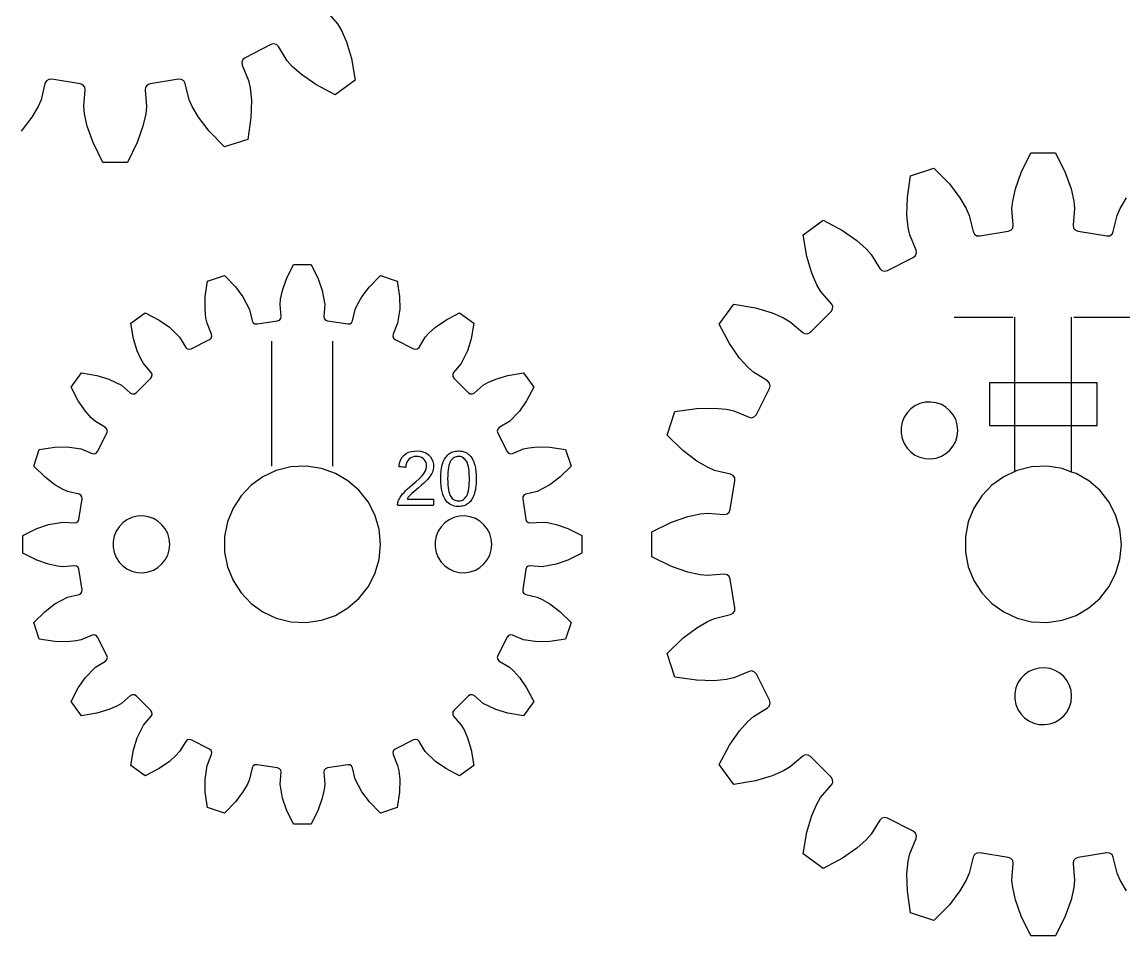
# Model space of a CAD drawing. Header units: metres. Extents: x -88 to 795, y -1311 to -705.
# Drawn here: x 282.7 to 337, y -1003.3 to -958.4 of the extents above; entities that cross this region are included whole.
import ezdxf

# ---------------------------------------------------------------- set-up
doc = ezdxf.new("R2010")
doc.units = ezdxf.units.M

msp = doc.modelspace()

# ---------------------------------------------------------------- linework, layer by layer
at = {"layer": 'COMPONENT19'}
for p, q in [((301.317, -980.006), (301.369, -979.874)), ((301.369, -979.874), (301.439, -979.759)), ((301.439, -979.759), (301.528, -979.662)), ((301.528, -979.662), (301.633, -979.583)), ((301.633, -979.583), (301.754, -979.522)), ((301.726, -979.906), (301.677, -979.98)), ((301.787, -979.843), (301.726, -979.906)), ((301.754, -979.522), (301.89, -979.481)), ((301.859, -979.794), (301.787, -979.843)), ((301.939, -979.758), (301.859, -979.794)), ((301.89, -979.481), (302.041, -979.46)), ((302.029, -979.736), (301.939, -979.758)), ((302.128, -979.728), (302.029, -979.736)), ((302.041, -979.46), (302.205, -979.457)), ((302.224, -979.733), (302.128, -979.728)), ((302.205, -979.457), (302.361, -979.475)), ((302.311, -979.751), (302.224, -979.733)), ((302.39, -979.783), (302.311, -979.751)), ((302.361, -979.475), (302.502, -979.513)), ((302.461, -979.827), (302.39, -979.783)), ((302.523, -979.884), (302.461, -979.827)), ((302.502, -979.513), (302.627, -979.573)), ((302.573, -979.948), (302.523, -979.884)), ((302.609, -980.018), (302.573, -979.948)), ((302.627, -979.573), (302.736, -979.653)), ((302.736, -979.653), (302.828, -979.75)), ((302.828, -979.75), (302.898, -979.857)), ((302.898, -979.857), (302.947, -979.974)), ((303.456, -979.995), (303.485, -979.929)), ((303.485, -979.929), (303.516, -979.868)), ((303.516, -979.868), (303.55, -979.81)), ((303.55, -979.81), (303.587, -979.756)), ((303.587, -979.756), (303.627, -979.706)), ((303.627, -979.706), (303.67, -979.661)), ((303.67, -979.661), (303.715, -979.619)), ((303.715, -979.619), (303.764, -979.582)), ((303.764, -979.582), (303.816, -979.55)), ((303.838, -979.927), (303.799, -979.995)), ((303.816, -979.55), (303.87, -979.522)), ((303.873, -979.88), (303.838, -979.927)), ((303.87, -979.522), (303.928, -979.499)), ((303.91, -979.841), (303.873, -979.88)), ((303.95, -979.808), (303.91, -979.841)), ((303.928, -979.499), (303.989, -979.481)), ((303.992, -979.78), (303.95, -979.808)), ((303.989, -979.481), (304.053, -979.468)), ((304.038, -979.758), (303.992, -979.78)), ((304.086, -979.742), (304.038, -979.758)), ((304.053, -979.468), (304.12, -979.46)), ((304.137, -979.732), (304.086, -979.742)), ((304.12, -979.46), (304.19, -979.456)), ((304.191, -979.728), (304.137, -979.732)), ((304.19, -979.456), (304.248, -979.457)), ((304.246, -979.73), (304.191, -979.728)), ((304.3, -979.738), (304.246, -979.73)), ((304.248, -979.457), (304.299, -979.46)), ((304.299, -979.46), (304.348, -979.466)), ((304.351, -979.753), (304.3, -979.738)), ((304.348, -979.466), (304.396, -979.474)), ((304.401, -979.774), (304.351, -979.753)), ((304.396, -979.474), (304.443, -979.486)), ((304.447, -979.802), (304.401, -979.774)), ((304.443, -979.486), (304.488, -979.5)), ((304.492, -979.837), (304.447, -979.802)), ((304.488, -979.5), (304.531, -979.516)), ((304.534, -979.878), (304.492, -979.837)), ((304.531, -979.516), (304.572, -979.535)), ((304.574, -979.926), (304.534, -979.878)), ((304.572, -979.535), (304.612, -979.557)), ((304.611, -979.981), (304.574, -979.926)), ((304.612, -979.557), (304.651, -979.581)), ((304.651, -979.581), (304.687, -979.608)), ((304.687, -979.608), (304.722, -979.637)), ((304.722, -979.637), (304.755, -979.668)), ((304.755, -979.668), (304.786, -979.702)), ((304.786, -979.702), (304.816, -979.738)), ((304.816, -979.738), (304.843, -979.776)), ((304.843, -979.776), (304.869, -979.816)), ((304.869, -979.816), (304.894, -979.859)), ((304.894, -979.859), (304.917, -979.904)), ((304.917, -979.904), (304.939, -979.951)), ((304.939, -979.951), (304.96, -980.001)), ((301.285, -980.156), (301.317, -980.006)), ((301.289, -980.231), (301.285, -980.156)), ((301.366, -980.239), (301.289, -980.231)), ((301.475, -980.25), (301.366, -980.239)), ((301.572, -980.26), (301.475, -980.25)), ((301.613, -980.265), (301.572, -980.26)), ((301.621, -980.159), (301.613, -980.265)), ((301.642, -980.064), (301.621, -980.159)), ((301.677, -979.98), (301.642, -980.064)), ((302.533, -980.52), (302.582, -980.431)), ((302.582, -980.431), (302.617, -980.344)), ((302.632, -980.094), (302.609, -980.018)), ((302.617, -980.344), (302.636, -980.259)), ((302.641, -980.176), (302.632, -980.094)), ((302.636, -980.259), (302.641, -980.176)), ((302.921, -980.496), (302.89, -980.565)), ((302.945, -980.427), (302.921, -980.496)), ((302.963, -980.358), (302.945, -980.427)), ((302.947, -979.974), (302.973, -980.1)), ((302.974, -980.288), (302.963, -980.358)), ((302.973, -980.1), (302.979, -980.218)), ((302.979, -980.218), (302.974, -980.288)), ((303.341, -980.6), (303.349, -980.496)), ((303.349, -980.496), (303.359, -980.399)), ((303.359, -980.399), (303.373, -980.307)), ((303.373, -980.307), (303.389, -980.221)), ((303.389, -980.221), (303.409, -980.14)), ((303.409, -980.14), (303.431, -980.065)), ((303.431, -980.065), (303.456, -979.995)), ((303.696, -980.393), (303.683, -980.524)), ((303.714, -980.275), (303.696, -980.393)), ((303.737, -980.169), (303.714, -980.275)), ((303.766, -980.076), (303.737, -980.169)), ((303.799, -979.995), (303.766, -980.076)), ((304.644, -980.05), (304.611, -979.981)), ((304.672, -980.132), (304.644, -980.05)), ((304.696, -980.227), (304.672, -980.132)), ((304.714, -980.336), (304.696, -980.227)), ((304.728, -980.459), (304.714, -980.336)), ((304.738, -980.594), (304.728, -980.459)), ((304.96, -980.001), (304.979, -980.052)), ((304.979, -980.052), (304.997, -980.106)), ((304.997, -980.106), (305.013, -980.162)), ((305.013, -980.162), (305.028, -980.22)), ((305.028, -980.22), (305.041, -980.283)), ((305.041, -980.283), (305.052, -980.351)), ((305.052, -980.351), (305.061, -980.424)), ((305.061, -980.424), (305.069, -980.503)), ((305.069, -980.503), (305.075, -980.586)), ((301.95, -981.111), (302.12, -980.965)), ((302.12, -980.965), (302.264, -980.833)), ((302.264, -980.833), (302.38, -980.716)), ((302.38, -980.716), (302.469, -980.612)), ((302.502, -981.036), (302.383, -981.145)), ((302.469, -980.612), (302.533, -980.52)), ((302.602, -980.939), (302.502, -981.036)), ((302.683, -980.855), (302.602, -980.939)), ((302.747, -980.78), (302.683, -980.855)), ((302.803, -980.707), (302.747, -980.78)), ((302.851, -980.635), (302.803, -980.707)), ((302.89, -980.565), (302.851, -980.635)), ((303.335, -980.823), (303.337, -980.709)), ((303.339, -981.003), (303.335, -980.823)), ((303.337, -980.709), (303.341, -980.6)), ((303.351, -981.171), (303.339, -981.003)), ((303.676, -980.667), (303.673, -980.823)), ((303.673, -980.823), (303.675, -980.979)), ((303.675, -980.979), (303.682, -981.121)), ((303.683, -980.524), (303.676, -980.667)), ((304.728, -981.186), (304.738, -981.051)), ((304.742, -980.744), (304.738, -980.594)), ((304.738, -981.051), (304.742, -980.903)), ((304.742, -980.903), (304.742, -980.744)), ((305.078, -980.983), (305.072, -981.089)), ((305.075, -980.586), (305.078, -980.674)), ((305.078, -980.674), (305.08, -980.767)), ((305.081, -980.871), (305.078, -980.983)), ((305.08, -980.767), (305.081, -980.871)), ((301.396, -981.651), (301.456, -981.573)), ((301.456, -981.573), (301.526, -981.494)), ((301.526, -981.494), (301.608, -981.41)), ((301.608, -981.41), (301.704, -981.321)), ((301.704, -981.321), (301.812, -981.226)), ((301.812, -981.226), (301.95, -981.111)), ((301.917, -981.547), (301.851, -981.608)), ((302.003, -981.471), (301.917, -981.547)), ((302.11, -981.379), (302.003, -981.471)), ((302.244, -981.266), (302.11, -981.379)), ((302.383, -981.145), (302.244, -981.266)), ((303.372, -981.325), (303.351, -981.171)), ((303.4, -981.467), (303.372, -981.325)), ((303.437, -981.596), (303.4, -981.467)), ((303.481, -981.711), (303.437, -981.596)), ((303.682, -981.121), (303.694, -981.25)), ((303.694, -981.25), (303.71, -981.365)), ((303.71, -981.365), (303.731, -981.468)), ((303.731, -981.468), (303.757, -981.556)), ((303.757, -981.556), (303.788, -981.632)), ((304.611, -981.663), (304.644, -981.595)), ((304.644, -981.595), (304.672, -981.512)), ((304.672, -981.512), (304.696, -981.417)), ((304.696, -981.417), (304.714, -981.308)), ((304.714, -981.308), (304.728, -981.186)), ((304.999, -981.535), (304.976, -981.607)), ((305.02, -981.457), (304.999, -981.535)), ((305.037, -981.373), (305.02, -981.457)), ((305.052, -981.284), (305.037, -981.373)), ((305.064, -981.189), (305.052, -981.284)), ((305.072, -981.089), (305.064, -981.189)), ((301.214, -982.096), (301.219, -982.045)), ((301.216, -982.143), (301.214, -982.096)), ((301.219, -982.045), (301.228, -981.995)), ((301.228, -981.995), (301.241, -981.946)), ((301.241, -981.946), (301.263, -981.886)), ((301.263, -981.886), (301.3, -981.807)), ((301.3, -981.807), (301.344, -981.729)), ((301.344, -981.729), (301.396, -981.651)), ((301.708, -981.77), (301.681, -981.81)), ((301.681, -981.81), (301.722, -981.828)), ((301.738, -981.731), (301.708, -981.77)), ((301.722, -981.828), (302.022, -981.828)), ((301.77, -981.692), (301.738, -981.731)), ((301.805, -981.653), (301.77, -981.692)), ((301.851, -981.608), (301.805, -981.653)), ((302.022, -981.828), (302.444, -981.828)), ((302.444, -981.828), (302.82, -981.828)), ((302.82, -981.828), (302.983, -981.828)), ((302.983, -982.131), (302.933, -982.143)), ((302.983, -981.828), (302.983, -981.867)), ((302.983, -981.867), (302.983, -981.957)), ((302.983, -981.957), (302.983, -982.059)), ((302.983, -982.059), (302.983, -982.131)), ((303.534, -981.815), (303.481, -981.711)), ((303.594, -981.905), (303.534, -981.815)), ((303.652, -981.971), (303.594, -981.905)), ((303.714, -982.028), (303.652, -981.971)), ((303.781, -982.076), (303.714, -982.028)), ((303.853, -982.115), (303.781, -982.076)), ((303.788, -981.632), (303.823, -981.694)), ((303.823, -981.694), (303.861, -981.745)), ((303.93, -982.147), (303.853, -982.115)), ((303.861, -981.745), (303.902, -981.79)), ((303.902, -981.79), (303.946, -981.828)), ((303.946, -981.828), (303.991, -981.859)), ((303.991, -981.859), (304.038, -981.884)), ((304.038, -981.884), (304.088, -981.902)), ((304.088, -981.902), (304.14, -981.914)), ((304.14, -981.914), (304.194, -981.919)), ((304.194, -981.919), (304.249, -981.917)), ((304.249, -981.917), (304.302, -981.909)), ((304.302, -981.909), (304.353, -981.894)), ((304.353, -981.894), (304.402, -981.872)), ((304.402, -981.872), (304.448, -981.844)), ((304.448, -981.844), (304.492, -981.809)), ((304.523, -982.133), (304.464, -982.154)), ((304.492, -981.809), (304.534, -981.768)), ((304.579, -982.107), (304.523, -982.133)), ((304.534, -981.768), (304.574, -981.719)), ((304.574, -981.719), (304.611, -981.663)), ((304.633, -982.076), (304.579, -982.107)), ((304.683, -982.041), (304.633, -982.076)), ((304.73, -982.001), (304.683, -982.041)), ((304.774, -981.957), (304.73, -982.001)), ((304.815, -981.908), (304.774, -981.957)), ((304.853, -981.856), (304.815, -981.908)), ((304.888, -981.8), (304.853, -981.856)), ((304.92, -981.74), (304.888, -981.8)), ((304.949, -981.676), (304.92, -981.74)), ((304.976, -981.607), (304.949, -981.676)), ((301.47, -982.143), (301.216, -982.143)), ((301.992, -982.143), (301.47, -982.143)), ((302.555, -982.143), (301.992, -982.143)), ((302.933, -982.143), (302.555, -982.143)), ((304.012, -982.169), (303.93, -982.147)), ((304.1, -982.183), (304.012, -982.169)), ((304.192, -982.189), (304.1, -982.183)), ((304.268, -982.187), (304.192, -982.189)), ((304.336, -982.181), (304.268, -982.187)), ((304.402, -982.17), (304.336, -982.181)), ((304.464, -982.154), (304.402, -982.17))]:
    msp.add_line(p, q, dxfattribs=at)
at = {"layer": 'gear Y motor'}
for p, q in [((297.727, -957.833), (298.26, -958.453)), ((298.26, -958.453), (298.447, -958.77)), ((298.447, -958.77), (298.693, -959.332)), ((298.693, -959.332), (298.941, -960.156)), ((294.97, -959.466), (293.703, -960.11)), ((295.107, -959.428), (294.97, -959.466)), ((295.245, -959.463), (295.107, -959.428)), ((295.347, -959.562), (295.245, -959.463)), ((295.772, -960.26), (295.347, -959.562)), ((293.592, -960.2), (293.539, -960.332)), ((293.539, -960.332), (293.56, -960.473)), ((293.703, -960.11), (293.592, -960.2)), ((296.017, -960.537), (295.772, -960.26)), ((298.941, -960.156), (299.125, -961.222)), ((293.56, -960.473), (293.875, -961.227)), ((296.475, -960.944), (296.017, -960.537)), ((297.183, -961.433), (296.475, -960.944)), ((283.856, -961.382), (283.668, -962.178)), ((283.923, -961.255), (283.856, -961.382)), ((284.043, -961.18), (283.923, -961.255)), ((284.186, -961.174), (284.043, -961.18)), ((285.589, -961.397), (284.186, -961.174)), ((285.722, -961.445), (285.589, -961.397)), ((285.813, -961.555), (285.722, -961.445)), ((288.895, -961.445), (288.804, -961.555)), ((289.029, -961.397), (288.895, -961.445)), ((290.433, -961.174), (289.029, -961.397)), ((290.575, -961.18), (290.433, -961.174)), ((290.695, -961.255), (290.575, -961.18)), ((290.761, -961.382), (290.695, -961.255)), ((290.95, -962.178), (290.761, -961.382)), ((293.875, -961.227), (293.955, -961.587)), ((298.139, -961.937), (297.183, -961.433)), ((299.125, -961.222), (298.139, -961.937)), ((285.772, -962.51), (285.837, -961.696)), ((285.837, -961.696), (285.813, -961.555)), ((288.804, -961.555), (288.78, -961.696)), ((288.78, -961.696), (288.846, -962.51)), ((293.955, -961.587), (294.014, -962.197)), ((283.521, -962.515), (283.209, -963.045)), ((283.668, -962.178), (283.521, -962.515)), ((285.807, -962.878), (285.772, -962.51)), ((288.846, -962.51), (288.812, -962.878)), ((291.098, -962.515), (290.95, -962.178)), ((291.408, -963.045), (291.098, -962.515)), ((294.014, -962.197), (293.995, -963.057)), ((283.209, -963.045), (282.69, -963.729)), ((285.937, -963.476), (285.807, -962.878)), ((288.812, -962.878), (288.679, -963.476)), ((291.929, -963.729), (291.408, -963.045)), ((293.995, -963.057), (293.84, -964.128)), ((286.222, -964.289), (285.937, -963.476)), ((288.679, -963.476), (288.395, -964.289)), ((292.684, -964.503), (291.929, -963.729)), ((293.84, -964.128), (292.684, -964.503)), ((286.7, -965.26), (286.222, -964.289)), ((288.395, -964.289), (287.917, -965.26)), ((287.917, -965.26), (286.7, -965.26)), ((331.897, -965.758), (332.376, -964.787)), ((332.376, -964.787), (333.592, -964.787)), ((333.592, -964.787), (334.071, -965.758)), ((326.453, -965.919), (327.61, -965.542)), ((327.61, -965.542), (328.365, -966.318)), ((331.613, -966.569), (331.897, -965.758)), ((334.071, -965.758), (334.355, -966.569)), ((326.298, -966.99), (326.453, -965.919)), ((328.365, -966.318), (328.885, -967.001)), ((331.483, -967.169), (331.613, -966.569)), ((334.355, -966.569), (334.487, -967.169)), ((326.278, -967.848), (326.298, -966.99)), ((328.885, -967.001), (329.196, -967.531)), ((331.448, -967.535), (331.483, -967.169)), ((334.487, -967.169), (334.522, -967.535)), ((336.773, -967.531), (337.083, -967.001)), ((326.339, -968.459), (326.278, -967.848)), ((329.196, -967.531), (329.344, -967.869)), ((329.344, -967.869), (329.532, -968.665)), ((331.513, -968.351), (331.448, -967.535)), ((334.522, -967.535), (334.455, -968.351)), ((336.436, -968.665), (336.626, -967.869)), ((336.626, -967.869), (336.773, -967.531)), ((321.169, -968.825), (322.154, -968.108)), ((322.154, -968.108), (323.111, -968.614)), ((326.418, -968.819), (326.339, -968.459)), ((331.398, -968.602), (331.489, -968.492)), ((331.489, -968.492), (331.513, -968.351)), ((334.455, -968.351), (334.48, -968.492)), ((334.48, -968.492), (334.571, -968.602)), ((321.353, -969.89), (321.169, -968.825)), ((323.111, -968.614), (323.819, -969.103)), ((323.819, -969.103), (324.276, -969.51)), ((326.734, -969.574), (326.418, -968.819)), ((329.532, -968.665), (329.599, -968.791)), ((329.599, -968.791), (329.719, -968.867)), ((329.719, -968.867), (329.862, -968.873)), ((329.862, -968.873), (331.265, -968.65)), ((331.265, -968.65), (331.398, -968.602)), ((334.571, -968.602), (334.705, -968.65)), ((334.705, -968.65), (336.108, -968.873)), ((336.108, -968.873), (336.251, -968.867)), ((336.251, -968.867), (336.371, -968.791)), ((336.371, -968.791), (336.436, -968.665)), ((324.276, -969.51), (324.52, -969.786)), ((326.754, -969.715), (326.734, -969.574)), ((321.599, -970.715), (321.353, -969.89)), ((324.52, -969.786), (324.946, -970.484)), ((325.324, -970.581), (326.59, -969.935)), ((326.59, -969.935), (326.702, -969.847)), ((326.702, -969.847), (326.754, -969.715)), ((295.748, -970.985), (296.089, -970.291)), ((296.089, -970.291), (296.959, -970.291)), ((296.959, -970.291), (297.3, -970.985)), ((321.845, -971.277), (321.599, -970.715)), ((324.946, -970.484), (325.048, -970.584)), ((325.048, -970.584), (325.186, -970.619)), ((325.186, -970.619), (325.324, -970.581)), ((291.748, -971.865), (291.859, -971.1)), ((291.859, -971.1), (292.686, -970.831)), ((292.686, -970.831), (293.225, -971.385)), ((295.545, -971.564), (295.748, -970.985)), ((297.3, -970.985), (297.503, -971.564)), ((299.824, -971.385), (300.363, -970.831)), ((300.363, -970.831), (301.189, -971.1)), ((301.189, -971.1), (301.3, -971.865)), ((322.032, -971.594), (321.845, -971.277)), ((293.225, -971.385), (293.596, -971.872)), ((295.451, -971.993), (295.545, -971.564)), ((297.503, -971.564), (297.623, -972.254)), ((299.452, -971.872), (299.824, -971.385)), ((322.565, -972.214), (322.032, -971.594)), ((291.734, -972.478), (291.748, -971.865)), ((293.596, -971.872), (293.924, -972.493)), ((295.427, -972.254), (295.451, -971.993)), ((295.473, -972.837), (295.427, -972.254)), ((297.623, -972.254), (297.575, -972.837)), ((299.126, -972.493), (299.231, -972.251)), ((299.231, -972.251), (299.452, -971.872)), ((301.3, -971.865), (301.314, -972.478)), ((317.042, -973.221), (317.757, -972.235)), ((317.757, -972.235), (318.824, -972.421)), ((322.629, -972.342), (322.565, -972.214)), ((322.62, -972.484), (322.629, -972.342)), ((288.085, -973.175), (288.788, -972.663)), ((288.788, -972.663), (289.471, -973.025)), ((291.778, -972.914), (291.734, -972.478)), ((291.834, -973.171), (291.778, -972.914)), ((293.924, -972.493), (294.058, -973.061)), ((295.456, -972.938), (295.473, -972.837)), ((297.575, -972.837), (297.592, -972.938)), ((298.99, -973.061), (299.126, -972.493)), ((301.314, -972.478), (301.214, -973.171)), ((303.578, -973.025), (304.26, -972.663)), ((304.26, -972.663), (304.964, -973.175)), ((318.824, -972.421), (319.647, -972.667)), ((319.647, -972.667), (320.209, -972.913)), ((320.209, -972.913), (320.527, -973.1)), ((321.535, -973.609), (322.541, -972.603)), ((322.541, -972.603), (322.62, -972.484)), ((328.596, -972.883), (331.485, -972.883)), ((331.585, -976.102), (331.585, -972.883)), ((334.385, -976.102), (334.385, -972.883)), ((334.485, -972.883), (337.373, -972.883)), ((288.216, -973.936), (288.085, -973.175)), ((289.471, -973.025), (289.977, -973.374)), ((289.977, -973.374), (290.479, -973.862)), ((292.059, -973.71), (291.834, -973.171)), ((294.058, -973.061), (294.106, -973.152)), ((294.106, -973.152), (294.192, -973.206)), ((294.192, -973.206), (294.294, -973.21)), ((294.294, -973.21), (295.296, -973.051)), ((295.296, -973.051), (295.391, -973.016)), ((295.391, -973.016), (295.456, -972.938)), ((297.592, -972.938), (297.657, -973.016)), ((297.657, -973.016), (297.753, -973.051)), ((297.753, -973.051), (298.756, -973.21)), ((298.756, -973.21), (298.858, -973.206)), ((298.858, -973.206), (298.943, -973.152)), ((298.943, -973.152), (298.99, -973.061)), ((301.214, -973.171), (300.99, -973.71)), ((302.744, -973.665), (303.072, -973.374)), ((303.072, -973.374), (303.578, -973.025)), ((304.964, -973.175), (304.833, -973.936)), ((317.546, -974.178), (317.042, -973.221)), ((320.527, -973.1), (321.147, -973.633)), ((288.392, -974.525), (288.216, -973.936)), ((290.479, -973.862), (290.782, -974.36)), ((291.053, -974.43), (291.956, -973.969)), ((291.956, -973.969), (292.037, -973.906)), ((292.037, -973.906), (292.073, -973.811)), ((292.073, -973.811), (292.059, -973.71)), ((300.99, -973.71), (300.975, -973.811)), ((300.975, -973.811), (301.012, -973.906)), ((301.012, -973.906), (301.092, -973.969)), ((301.092, -973.969), (301.997, -974.43)), ((302.266, -974.36), (302.57, -973.862)), ((302.57, -973.862), (302.744, -973.665)), ((304.833, -973.936), (304.656, -974.525)), ((321.147, -973.633), (321.274, -973.695)), ((321.274, -973.695), (321.417, -973.686)), ((321.417, -973.686), (321.535, -973.609)), ((288.568, -974.927), (288.392, -974.525)), ((290.782, -974.36), (290.855, -974.432)), ((290.855, -974.432), (290.954, -974.457)), ((290.954, -974.457), (291.053, -974.43)), ((295.025, -980.202), (295.025, -974.052)), ((298.025, -980.202), (298.025, -974.052)), ((301.997, -974.43), (302.094, -974.457)), ((302.094, -974.457), (302.193, -974.432)), ((302.193, -974.432), (302.266, -974.36)), ((304.656, -974.525), (304.347, -975.154)), ((318.035, -974.885), (317.546, -974.178)), ((288.701, -975.154), (288.568, -974.927)), ((318.443, -975.343), (318.035, -974.885)), ((285.137, -976.316), (285.648, -975.611)), ((285.648, -975.611), (286.41, -975.744)), ((289.082, -975.596), (288.701, -975.154)), ((289.128, -975.687), (289.082, -975.596)), ((303.966, -975.596), (303.922, -975.687)), ((304.347, -975.154), (303.966, -975.596)), ((306.64, -975.744), (307.4, -975.611)), ((307.4, -975.611), (307.912, -976.316)), ((318.719, -975.588), (318.443, -975.343)), ((319.418, -976.013), (318.719, -975.588)), ((286.41, -975.744), (286.998, -975.92)), ((286.998, -975.92), (287.626, -976.229)), ((288.346, -976.592), (289.065, -975.874)), ((289.065, -975.874), (289.121, -975.789)), ((289.121, -975.789), (289.128, -975.687)), ((303.922, -975.687), (303.928, -975.789)), ((303.928, -975.789), (303.985, -975.874)), ((303.985, -975.874), (304.702, -976.592)), ((305.423, -976.229), (305.65, -976.095)), ((305.65, -976.095), (306.052, -975.92)), ((306.052, -975.92), (306.64, -975.744)), ((319.518, -976.115), (319.418, -976.013)), ((319.553, -976.253), (319.518, -976.115)), ((331.585, -976.102), (330.335, -976.102)), ((330.335, -976.102), (330.335, -978.202)), ((334.385, -976.102), (331.585, -976.102)), ((331.585, -978.202), (331.585, -976.102)), ((335.635, -976.102), (334.385, -976.102)), ((334.385, -978.202), (334.385, -976.102)), ((335.635, -978.202), (335.635, -976.102)), ((285.497, -976.999), (285.137, -976.316)), ((287.626, -976.229), (288.069, -976.61)), ((288.069, -976.61), (288.16, -976.654)), ((288.16, -976.654), (288.262, -976.648)), ((288.262, -976.648), (288.346, -976.592)), ((304.702, -976.592), (304.786, -976.648)), ((304.786, -976.648), (304.888, -976.654)), ((304.888, -976.654), (304.979, -976.61)), ((304.979, -976.61), (305.423, -976.229)), ((307.912, -976.316), (307.551, -976.999)), ((318.869, -977.657), (319.514, -976.39)), ((319.514, -976.39), (319.553, -976.253)), ((285.846, -977.504), (285.497, -976.999)), ((307.551, -976.999), (307.202, -977.504)), ((326.674, -977.239), (326.463, -977.391)), ((326.913, -977.128), (326.674, -977.239)), ((327.174, -977.063), (326.913, -977.128)), ((327.451, -977.05), (327.174, -977.063)), ((327.721, -977.089), (327.451, -977.05)), ((327.971, -977.178), (327.721, -977.089)), ((328.197, -977.31), (327.971, -977.178)), ((286.137, -977.831), (285.846, -977.504)), ((307.202, -977.504), (306.713, -978.006)), ((314.476, -978.678), (314.851, -977.52)), ((314.851, -977.52), (315.923, -977.365)), ((315.923, -977.365), (316.782, -977.345)), ((316.782, -977.345), (317.393, -977.406)), ((317.393, -977.406), (317.753, -977.485)), ((317.753, -977.485), (318.508, -977.8)), ((318.508, -977.8), (318.648, -977.821)), ((318.648, -977.821), (318.78, -977.768)), ((318.78, -977.768), (318.869, -977.657)), ((326.14, -977.799), (326.04, -978.043)), ((326.283, -977.579), (326.14, -977.799)), ((326.463, -977.391), (326.283, -977.579)), ((328.394, -977.481), (328.197, -977.31)), ((328.555, -977.685), (328.394, -977.481)), ((328.677, -977.918), (328.555, -977.685)), ((286.335, -978.006), (286.137, -977.831)), ((286.834, -978.31), (286.335, -978.006)), ((286.905, -978.383), (286.834, -978.31)), ((306.215, -978.31), (306.144, -978.383)), ((306.713, -978.006), (306.215, -978.31)), ((326.04, -978.043), (325.988, -978.309)), ((325.988, -978.309), (325.988, -978.587)), ((328.754, -978.174), (328.677, -977.918)), ((328.781, -978.448), (328.754, -978.174)), ((330.335, -978.202), (331.585, -978.202)), ((331.585, -978.202), (334.385, -978.202)), ((331.585, -980.475), (331.585, -978.202)), ((334.385, -978.202), (335.635, -978.202)), ((334.385, -980.506), (334.385, -978.202)), ((286.442, -979.484), (286.902, -978.579)), ((286.902, -978.579), (286.93, -978.481)), ((286.93, -978.481), (286.905, -978.383)), ((306.144, -978.383), (306.119, -978.481)), ((306.119, -978.481), (306.146, -978.579)), ((306.146, -978.579), (306.607, -979.484)), ((315.251, -979.431), (314.476, -978.678)), ((325.988, -978.587), (326.04, -978.852)), ((326.04, -978.852), (326.14, -979.097)), ((328.677, -978.977), (328.754, -978.722)), ((328.754, -978.722), (328.781, -978.448)), ((283.304, -980.213), (283.572, -979.386)), ((283.572, -979.386), (284.337, -979.276)), ((284.337, -979.276), (284.951, -979.261)), ((284.951, -979.261), (285.645, -979.361)), ((285.645, -979.361), (286.184, -979.586)), ((306.865, -979.586), (307.405, -979.361)), ((307.405, -979.361), (307.662, -979.305)), ((307.662, -979.305), (308.098, -979.261)), ((308.098, -979.261), (308.711, -979.276)), ((308.711, -979.276), (309.476, -979.386)), ((309.476, -979.386), (309.745, -980.213)), ((326.14, -979.097), (326.283, -979.316)), ((326.283, -979.316), (326.463, -979.504)), ((328.197, -979.585), (328.394, -979.414)), ((328.394, -979.414), (328.555, -979.21)), ((328.555, -979.21), (328.677, -978.977)), ((286.184, -979.586), (286.284, -979.601)), ((286.284, -979.601), (286.378, -979.563)), ((286.378, -979.563), (286.442, -979.484)), ((306.607, -979.484), (306.67, -979.563)), ((306.67, -979.563), (306.764, -979.601)), ((306.764, -979.601), (306.865, -979.586)), ((315.935, -979.952), (315.251, -979.431)), ((316.465, -980.262), (315.935, -979.952)), ((326.463, -979.504), (326.674, -979.657)), ((326.674, -979.657), (326.913, -979.768)), ((326.913, -979.768), (327.174, -979.833)), ((327.174, -979.833), (327.451, -979.846)), ((327.451, -979.846), (327.721, -979.806)), ((327.721, -979.806), (327.971, -979.718)), ((327.971, -979.718), (328.197, -979.585)), ((283.858, -980.751), (283.304, -980.213)), ((295.238, -980.422), (294.581, -980.727)), ((295.956, -980.243), (295.238, -980.422)), ((296.717, -980.206), (295.956, -980.243)), ((297.459, -980.316), (296.717, -980.206)), ((298.148, -980.559), (297.459, -980.316)), ((309.745, -980.213), (309.191, -980.751)), ((316.802, -980.411), (316.465, -980.262)), ((317.598, -980.6), (316.802, -980.411)), ((331.585, -980.475), (331.042, -980.727)), ((331.699, -980.422), (331.585, -980.475)), ((331.585, -980.506), (331.585, -980.475)), ((332.416, -980.243), (331.699, -980.422)), ((333.177, -980.206), (332.416, -980.243)), ((333.919, -980.316), (333.177, -980.206)), ((334.385, -980.506), (333.919, -980.316)), ((334.608, -980.559), (334.385, -980.506)), ((284.346, -981.124), (283.858, -980.751)), ((294.581, -980.727), (293.999, -981.146)), ((298.769, -980.923), (298.148, -980.559)), ((299.309, -981.393), (298.769, -980.923)), ((309.191, -980.751), (308.703, -981.124)), ((317.583, -982.331), (317.806, -980.928)), ((317.724, -980.665), (317.598, -980.6)), ((317.8, -980.785), (317.724, -980.665)), ((317.806, -980.928), (317.8, -980.785)), ((331.042, -980.727), (330.459, -981.146)), ((335.23, -980.923), (334.608, -980.559)), ((335.77, -981.393), (335.23, -980.923)), ((284.724, -981.345), (284.346, -981.124)), ((284.965, -981.451), (284.724, -981.345)), ((285.534, -981.586), (284.965, -981.451)), ((285.624, -981.632), (285.534, -981.586)), ((293.999, -981.146), (293.504, -981.664)), ((299.754, -981.955), (299.309, -981.393)), ((307.514, -981.586), (307.425, -981.632)), ((308.083, -981.451), (307.514, -981.586)), ((308.703, -981.124), (308.083, -981.451)), ((330.459, -981.146), (329.965, -981.664)), ((336.215, -981.955), (335.77, -981.393)), ((285.523, -982.823), (285.682, -981.82)), ((285.678, -981.718), (285.624, -981.632)), ((285.682, -981.82), (285.678, -981.718)), ((293.504, -981.664), (293.113, -982.266)), ((300.089, -982.595), (299.754, -981.955)), ((307.37, -981.718), (307.367, -981.82)), ((307.367, -981.82), (307.525, -982.823)), ((307.425, -981.632), (307.37, -981.718)), ((329.965, -981.664), (329.573, -982.266)), ((336.55, -982.595), (336.215, -981.955)), ((288.393, -982.667), (288.132, -982.732)), ((288.669, -982.653), (288.393, -982.667)), ((288.939, -982.693), (288.669, -982.653)), ((293.113, -982.266), (292.838, -982.94)), ((300.301, -983.298), (300.089, -982.595)), ((304.243, -982.667), (303.982, -982.732)), ((304.52, -982.653), (304.243, -982.667)), ((304.789, -982.693), (304.52, -982.653)), ((314.692, -982.965), (315.503, -982.681)), ((315.503, -982.681), (316.102, -982.548)), ((316.102, -982.548), (316.469, -982.513)), ((316.469, -982.513), (317.283, -982.58)), ((317.283, -982.58), (317.425, -982.556)), ((317.425, -982.556), (317.534, -982.465)), ((317.534, -982.465), (317.583, -982.331)), ((329.573, -982.266), (329.298, -982.94)), ((336.761, -983.298), (336.55, -982.595)), ((283.458, -983.275), (284.037, -983.072)), ((284.037, -983.072), (284.728, -982.953)), ((284.728, -982.953), (285.309, -983.001)), ((285.309, -983.001), (285.41, -982.983)), ((285.41, -982.983), (285.488, -982.918)), ((285.488, -982.918), (285.523, -982.823)), ((287.501, -983.183), (287.359, -983.402)), ((287.681, -982.995), (287.501, -983.183)), ((287.893, -982.843), (287.681, -982.995)), ((288.132, -982.732), (287.893, -982.843)), ((289.19, -982.782), (288.939, -982.693)), ((289.416, -982.914), (289.19, -982.782)), ((289.612, -983.085), (289.416, -982.914)), ((289.774, -983.289), (289.612, -983.085)), ((292.838, -982.94), (292.693, -983.67)), ((303.351, -983.183), (303.209, -983.402)), ((303.531, -982.995), (303.351, -983.183)), ((303.743, -982.843), (303.531, -982.995)), ((303.982, -982.732), (303.743, -982.843)), ((305.04, -982.782), (304.789, -982.693)), ((305.266, -982.914), (305.04, -982.782)), ((305.462, -983.085), (305.266, -982.914)), ((305.624, -983.289), (305.462, -983.085)), ((307.525, -982.823), (307.561, -982.918)), ((307.561, -982.918), (307.639, -982.983)), ((307.639, -982.983), (307.739, -983.001)), ((307.739, -983.001), (308.322, -982.953)), ((308.322, -982.953), (308.583, -982.978)), ((308.583, -982.978), (309.012, -983.072)), ((309.012, -983.072), (309.591, -983.275)), ((313.721, -983.443), (314.692, -982.965)), ((329.298, -982.94), (329.154, -983.67)), ((282.765, -983.617), (283.458, -983.275)), ((282.765, -984.486), (282.765, -983.617)), ((287.259, -983.647), (287.207, -983.913)), ((287.359, -983.402), (287.259, -983.647)), ((289.896, -983.522), (289.774, -983.289)), ((289.973, -983.778), (289.896, -983.522)), ((292.693, -983.67), (292.693, -984.433)), ((300.374, -984.052), (300.301, -983.298)), ((303.109, -983.647), (303.056, -983.913)), ((303.209, -983.402), (303.109, -983.647)), ((305.746, -983.522), (305.624, -983.289)), ((305.823, -983.778), (305.746, -983.522)), ((309.591, -983.275), (310.284, -983.617)), ((310.284, -983.617), (310.284, -984.486)), ((313.721, -984.66), (313.721, -983.443)), ((329.154, -983.67), (329.154, -984.433)), ((336.835, -984.052), (336.761, -983.298)), ((287.207, -983.913), (287.207, -984.19)), ((287.207, -984.19), (287.259, -984.456)), ((290, -984.052), (289.973, -983.778)), ((289.973, -984.325), (290, -984.052)), ((300.301, -984.805), (300.374, -984.052)), ((303.056, -983.913), (303.056, -984.19)), ((303.056, -984.19), (303.109, -984.456)), ((305.85, -984.052), (305.823, -983.778)), ((305.823, -984.325), (305.85, -984.052)), ((336.761, -984.805), (336.835, -984.052)), ((283.458, -984.828), (282.765, -984.486)), ((284.037, -985.031), (283.458, -984.828)), ((287.259, -984.456), (287.359, -984.701)), ((287.359, -984.701), (287.501, -984.92)), ((289.612, -985.018), (289.774, -984.814)), ((289.774, -984.814), (289.896, -984.581)), ((289.896, -984.581), (289.973, -984.325)), ((292.693, -984.433), (292.838, -985.163)), ((300.089, -985.508), (300.301, -984.805)), ((303.109, -984.456), (303.209, -984.701)), ((303.209, -984.701), (303.351, -984.92)), ((305.462, -985.018), (305.624, -984.814)), ((305.624, -984.814), (305.746, -984.581)), ((305.746, -984.581), (305.823, -984.325)), ((309.591, -984.828), (309.012, -985.031)), ((310.284, -984.486), (309.591, -984.828)), ((314.692, -985.138), (313.721, -984.66)), ((329.154, -984.433), (329.298, -985.163)), ((336.55, -985.508), (336.761, -984.805)), ((284.465, -985.124), (284.037, -985.031)), ((284.728, -985.15), (284.465, -985.124)), ((285.309, -985.102), (284.728, -985.15)), ((285.41, -985.12), (285.309, -985.102)), ((285.488, -985.185), (285.41, -985.12)), ((285.523, -985.28), (285.488, -985.185)), ((285.682, -986.282), (285.523, -985.28)), ((287.501, -984.92), (287.681, -985.108)), ((287.681, -985.108), (287.893, -985.26)), ((287.893, -985.26), (288.132, -985.372)), ((288.132, -985.372), (288.393, -985.436)), ((288.939, -985.41), (289.19, -985.321)), ((289.19, -985.321), (289.416, -985.189)), ((289.416, -985.189), (289.612, -985.018)), ((292.838, -985.163), (293.113, -985.837)), ((303.351, -984.92), (303.531, -985.108)), ((303.531, -985.108), (303.743, -985.26)), ((303.743, -985.26), (303.982, -985.372)), ((303.982, -985.372), (304.243, -985.436)), ((304.789, -985.41), (305.04, -985.321)), ((305.04, -985.321), (305.266, -985.189)), ((305.266, -985.189), (305.462, -985.018)), ((307.525, -985.28), (307.367, -986.282)), ((307.561, -985.185), (307.525, -985.28)), ((307.639, -985.12), (307.561, -985.185)), ((307.739, -985.102), (307.639, -985.12)), ((308.322, -985.15), (307.739, -985.102)), ((309.012, -985.031), (308.322, -985.15)), ((315.503, -985.422), (314.692, -985.138)), ((329.298, -985.163), (329.573, -985.837)), ((288.393, -985.436), (288.669, -985.45)), ((288.669, -985.45), (288.939, -985.41)), ((293.113, -985.837), (293.504, -986.439)), ((299.754, -986.148), (300.089, -985.508)), ((304.243, -985.436), (304.52, -985.45)), ((304.52, -985.45), (304.789, -985.41)), ((316.102, -985.553), (315.503, -985.422)), ((316.469, -985.59), (316.102, -985.553)), ((317.283, -985.523), (316.469, -985.59)), ((317.425, -985.547), (317.283, -985.523)), ((317.534, -985.638), (317.425, -985.547)), ((317.583, -985.772), (317.534, -985.638)), ((317.806, -987.174), (317.583, -985.772)), ((329.573, -985.837), (329.965, -986.439)), ((336.215, -986.148), (336.55, -985.508)), ((285.534, -986.517), (285.624, -986.47)), ((285.624, -986.47), (285.678, -986.384)), ((285.678, -986.384), (285.682, -986.282)), ((293.504, -986.439), (293.999, -986.957)), ((299.309, -986.71), (299.754, -986.148)), ((307.367, -986.282), (307.37, -986.384)), ((307.37, -986.384), (307.425, -986.47)), ((307.425, -986.47), (307.514, -986.517)), ((329.965, -986.439), (330.459, -986.957)), ((335.77, -986.71), (336.215, -986.148)), ((283.858, -987.351), (284.346, -986.98)), ((284.346, -986.98), (284.965, -986.652)), ((284.965, -986.652), (285.534, -986.517)), ((293.999, -986.957), (294.581, -987.376)), ((298.769, -987.18), (299.309, -986.71)), ((307.514, -986.517), (308.083, -986.652)), ((308.083, -986.652), (308.325, -986.757)), ((308.325, -986.757), (308.703, -986.98)), ((308.703, -986.98), (309.191, -987.351)), ((330.459, -986.957), (331.042, -987.376)), ((335.23, -987.18), (335.77, -986.71)), ((283.304, -987.89), (283.858, -987.351)), ((294.581, -987.376), (295.238, -987.682)), ((297.459, -987.787), (298.148, -987.544)), ((298.148, -987.544), (298.769, -987.18)), ((309.191, -987.351), (309.745, -987.89)), ((316.802, -987.692), (317.598, -987.504)), ((317.598, -987.504), (317.724, -987.437)), ((317.724, -987.437), (317.8, -987.317)), ((317.8, -987.317), (317.806, -987.174)), ((331.042, -987.376), (331.699, -987.682)), ((333.919, -987.787), (334.608, -987.544)), ((334.608, -987.544), (335.23, -987.18)), ((283.572, -988.717), (283.304, -987.89)), ((295.238, -987.682), (295.956, -987.86)), ((295.956, -987.86), (296.717, -987.897)), ((296.717, -987.897), (297.459, -987.787)), ((309.745, -987.89), (309.476, -988.717)), ((315.935, -988.151), (316.465, -987.839)), ((316.465, -987.839), (316.802, -987.692)), ((331.699, -987.682), (332.416, -987.86)), ((332.416, -987.86), (333.177, -987.897)), ((333.177, -987.897), (333.919, -987.787)), ((286.184, -988.516), (285.645, -988.742)), ((286.284, -988.502), (286.184, -988.516)), ((286.378, -988.54), (286.284, -988.502)), ((286.442, -988.619), (286.378, -988.54)), ((286.902, -989.524), (286.442, -988.619)), ((306.607, -988.619), (306.146, -989.524)), ((306.67, -988.54), (306.607, -988.619)), ((306.764, -988.502), (306.67, -988.54)), ((306.865, -988.516), (306.764, -988.502)), ((307.405, -988.742), (306.865, -988.516)), ((315.251, -988.67), (315.935, -988.151)), ((284.337, -988.827), (283.572, -988.717)), ((284.951, -988.842), (284.337, -988.827)), ((285.388, -988.798), (284.951, -988.842)), ((285.645, -988.742), (285.388, -988.798)), ((308.098, -988.842), (307.405, -988.742)), ((308.711, -988.827), (308.098, -988.842)), ((309.476, -988.717), (308.711, -988.827)), ((314.476, -989.425), (315.251, -988.67)), ((286.834, -989.793), (286.905, -989.721)), ((286.93, -989.622), (286.902, -989.524)), ((286.905, -989.721), (286.93, -989.622)), ((306.146, -989.524), (306.119, -989.622)), ((306.119, -989.622), (306.144, -989.721)), ((306.144, -989.721), (306.215, -989.793)), ((314.851, -990.583), (314.476, -989.425)), ((285.846, -990.599), (286.335, -990.097)), ((286.335, -990.097), (286.834, -989.793)), ((306.215, -989.793), (306.713, -990.097)), ((306.713, -990.097), (306.911, -990.272)), ((306.911, -990.272), (307.202, -990.599)), ((332.517, -990.201), (332.278, -990.312)), ((332.778, -990.136), (332.517, -990.201)), ((333.055, -990.123), (332.778, -990.136)), ((333.325, -990.162), (333.055, -990.123)), ((333.575, -990.251), (333.325, -990.162)), ((333.801, -990.383), (333.575, -990.251)), ((285.497, -991.104), (285.846, -990.599)), ((307.202, -990.599), (307.551, -991.104)), ((315.923, -990.738), (314.851, -990.583)), ((316.782, -990.758), (315.923, -990.738)), ((317.393, -990.697), (316.782, -990.758)), ((317.753, -990.618), (317.393, -990.697)), ((318.508, -990.302), (317.753, -990.618)), ((318.648, -990.282), (318.508, -990.302)), ((318.78, -990.335), (318.648, -990.282)), ((318.869, -990.446), (318.78, -990.335)), ((319.514, -991.713), (318.869, -990.446)), ((331.886, -990.653), (331.744, -990.872)), ((332.066, -990.464), (331.886, -990.653)), ((332.278, -990.312), (332.066, -990.464)), ((333.998, -990.554), (333.801, -990.383)), ((334.159, -990.759), (333.998, -990.554)), ((334.281, -990.991), (334.159, -990.759)), ((285.137, -991.788), (285.497, -991.104)), ((307.551, -991.104), (307.912, -991.788)), ((331.644, -991.117), (331.591, -991.382)), ((331.744, -990.872), (331.644, -991.117)), ((334.358, -991.247), (334.281, -990.991)), ((334.385, -991.521), (334.358, -991.247)), ((285.648, -992.491), (285.137, -991.788)), ((287.626, -991.874), (287.399, -992.008)), ((288.069, -991.494), (287.626, -991.874)), ((288.16, -991.448), (288.069, -991.494)), ((288.262, -991.456), (288.16, -991.448)), ((288.346, -991.511), (288.262, -991.456)), ((289.065, -992.229), (288.346, -991.511)), ((304.702, -991.511), (303.985, -992.229)), ((304.786, -991.456), (304.702, -991.511)), ((304.888, -991.448), (304.786, -991.456)), ((304.979, -991.494), (304.888, -991.448)), ((305.423, -991.874), (304.979, -991.494)), ((306.052, -992.184), (305.423, -991.874)), ((307.912, -991.788), (307.4, -992.491)), ((319.553, -991.85), (319.514, -991.713)), ((319.518, -991.988), (319.553, -991.85)), ((331.591, -991.382), (331.591, -991.66)), ((331.591, -991.66), (331.644, -991.925)), ((334.281, -992.051), (334.358, -991.795)), ((334.358, -991.795), (334.385, -991.521)), ((286.41, -992.359), (285.648, -992.491)), ((286.998, -992.184), (286.41, -992.359)), ((287.399, -992.008), (286.998, -992.184)), ((289.121, -992.314), (289.065, -992.229)), ((289.082, -992.507), (289.128, -992.416)), ((289.128, -992.416), (289.121, -992.314)), ((303.928, -992.314), (303.922, -992.416)), ((303.922, -992.416), (303.966, -992.507)), ((303.985, -992.229), (303.928, -992.314)), ((306.64, -992.359), (306.052, -992.184)), ((307.4, -992.491), (306.64, -992.359)), ((318.719, -992.515), (319.418, -992.09)), ((319.418, -992.09), (319.518, -991.988)), ((331.644, -991.925), (331.744, -992.17)), ((331.744, -992.17), (331.886, -992.389)), ((331.886, -992.389), (332.066, -992.578)), ((333.998, -992.488), (334.159, -992.283)), ((334.159, -992.283), (334.281, -992.051)), ((288.392, -993.578), (288.701, -992.95)), ((288.701, -992.95), (289.082, -992.507)), ((303.966, -992.507), (304.347, -992.95)), ((304.347, -992.95), (304.48, -993.177)), ((318.035, -993.219), (318.443, -992.76)), ((318.443, -992.76), (318.719, -992.515)), ((332.066, -992.578), (332.278, -992.73)), ((332.278, -992.73), (332.517, -992.841)), ((332.517, -992.841), (332.778, -992.906)), ((332.778, -992.906), (333.055, -992.919)), ((333.055, -992.919), (333.325, -992.879)), ((333.325, -992.879), (333.575, -992.791)), ((333.575, -992.791), (333.801, -992.659)), ((333.801, -992.659), (333.998, -992.488)), ((304.48, -993.177), (304.656, -993.578)), ((317.546, -993.925), (318.035, -993.219)), ((288.216, -994.166), (288.392, -993.578)), ((290.782, -993.742), (290.479, -994.241)), ((290.855, -993.671), (290.782, -993.742)), ((290.954, -993.646), (290.855, -993.671)), ((291.053, -993.674), (290.954, -993.646)), ((291.956, -994.134), (291.053, -993.674)), ((301.997, -993.674), (301.092, -994.134)), ((302.094, -993.646), (301.997, -993.674)), ((302.193, -993.671), (302.094, -993.646)), ((302.266, -993.742), (302.193, -993.671)), ((302.57, -994.241), (302.266, -993.742)), ((304.656, -993.578), (304.833, -994.166)), ((317.042, -994.882), (317.546, -993.925)), ((288.085, -994.928), (288.216, -994.166)), ((290.304, -994.438), (289.977, -994.729)), ((290.479, -994.241), (290.304, -994.438)), ((291.834, -994.931), (292.059, -994.393)), ((292.037, -994.198), (291.956, -994.134)), ((292.073, -994.292), (292.037, -994.198)), ((292.059, -994.393), (292.073, -994.292)), ((301.012, -994.198), (300.975, -994.292)), ((300.975, -994.292), (300.99, -994.393)), ((300.99, -994.393), (301.214, -994.931)), ((301.092, -994.134), (301.012, -994.198)), ((303.072, -994.729), (302.57, -994.241)), ((304.833, -994.166), (304.964, -994.928)), ((321.147, -994.47), (320.527, -995.003)), ((321.274, -994.407), (321.147, -994.47)), ((321.417, -994.417), (321.274, -994.407)), ((321.535, -994.495), (321.417, -994.417)), ((322.541, -995.5), (321.535, -994.495)), ((288.788, -995.439), (288.085, -994.928)), ((289.471, -995.079), (288.788, -995.439)), ((289.977, -994.729), (289.471, -995.079)), ((291.734, -995.624), (291.834, -994.931)), ((294.058, -995.042), (293.924, -995.61)), ((294.106, -994.952), (294.058, -995.042)), ((294.192, -994.897), (294.106, -994.952)), ((294.294, -994.893), (294.192, -994.897)), ((295.296, -995.053), (294.294, -994.893)), ((295.391, -995.087), (295.296, -995.053)), ((295.456, -995.165), (295.391, -995.087)), ((297.657, -995.087), (297.592, -995.165)), ((297.753, -995.053), (297.657, -995.087)), ((298.756, -994.893), (297.753, -995.053)), ((298.858, -994.897), (298.756, -994.893)), ((298.943, -994.952), (298.858, -994.897)), ((298.99, -995.042), (298.943, -994.952)), ((299.126, -995.61), (298.99, -995.042)), ((301.214, -994.931), (301.272, -995.188)), ((303.578, -995.079), (303.072, -994.729)), ((304.26, -995.439), (303.578, -995.079)), ((304.964, -994.928), (304.26, -995.439)), ((317.757, -995.866), (317.042, -994.882)), ((320.527, -995.003), (320.209, -995.19)), ((291.748, -996.239), (291.734, -995.624)), ((293.924, -995.61), (293.818, -995.851)), ((295.427, -995.848), (295.473, -995.266)), ((295.473, -995.266), (295.456, -995.165)), ((297.592, -995.165), (297.575, -995.266)), ((297.575, -995.266), (297.623, -995.848)), ((299.452, -996.23), (299.126, -995.61)), ((301.272, -995.188), (301.314, -995.624)), ((301.314, -995.624), (301.3, -996.239)), ((318.824, -995.683), (317.757, -995.866)), ((319.647, -995.437), (318.824, -995.683)), ((320.209, -995.19), (319.647, -995.437)), ((322.62, -995.619), (322.541, -995.5)), ((322.629, -995.762), (322.62, -995.619)), ((291.859, -997.004), (291.748, -996.239)), ((293.596, -996.23), (293.225, -996.718)), ((293.818, -995.851), (293.596, -996.23)), ((295.545, -996.538), (295.427, -995.848)), ((297.598, -996.111), (297.503, -996.538)), ((297.623, -995.848), (297.598, -996.111)), ((299.824, -996.718), (299.452, -996.23)), ((301.3, -996.239), (301.189, -997.004)), ((322.032, -996.509), (322.565, -995.889)), ((322.565, -995.889), (322.629, -995.762)), ((293.225, -996.718), (292.686, -997.272)), ((295.748, -997.119), (295.545, -996.538)), ((297.503, -996.538), (297.3, -997.119)), ((300.363, -997.272), (299.824, -996.718)), ((321.845, -996.826), (322.032, -996.509)), ((292.686, -997.272), (291.859, -997.004)), ((296.089, -997.812), (295.748, -997.119)), ((297.3, -997.119), (296.959, -997.812)), ((301.189, -997.004), (300.363, -997.272)), ((321.599, -997.389), (321.845, -996.826)), ((296.959, -997.812), (296.089, -997.812)), ((321.353, -998.212), (321.599, -997.389)), ((324.946, -997.618), (324.52, -998.317)), ((325.048, -997.519), (324.946, -997.618)), ((325.186, -997.484), (325.048, -997.519)), ((325.324, -997.522), (325.186, -997.484)), ((326.59, -998.166), (325.324, -997.522)), ((321.169, -999.278), (321.353, -998.212)), ((324.52, -998.317), (324.276, -998.593)), ((326.702, -998.256), (326.59, -998.166)), ((326.754, -998.388), (326.702, -998.256)), ((326.734, -998.529), (326.754, -998.388)), ((324.276, -998.593), (323.819, -999)), ((326.418, -999.283), (326.734, -998.529)), ((322.154, -999.994), (321.169, -999.278)), ((323.111, -999.49), (322.154, -999.994)), ((323.819, -999), (323.111, -999.49)), ((326.339, -999.643), (326.418, -999.283)), ((329.532, -999.438), (329.344, -1000.234)), ((329.599, -999.312), (329.532, -999.438)), ((329.719, -999.236), (329.599, -999.312)), ((329.862, -999.23), (329.719, -999.236)), ((331.265, -999.453), (329.862, -999.23)), ((331.398, -999.502), (331.265, -999.453)), ((334.705, -999.453), (334.571, -999.502)), ((336.108, -999.23), (334.705, -999.453)), ((336.251, -999.236), (336.108, -999.23)), ((336.371, -999.312), (336.251, -999.236)), ((336.436, -999.438), (336.371, -999.312)), ((336.626, -1000.234), (336.436, -999.438)), ((326.278, -1000.254), (326.339, -999.643)), ((331.489, -999.611), (331.398, -999.502)), ((331.448, -1000.566), (331.513, -999.752)), ((331.513, -999.752), (331.489, -999.611)), ((334.48, -999.611), (334.455, -999.752)), ((334.455, -999.752), (334.522, -1000.566)), ((334.571, -999.502), (334.48, -999.611)), ((326.298, -1001.113), (326.278, -1000.254)), ((329.196, -1000.571), (328.885, -1001.101)), ((329.344, -1000.234), (329.196, -1000.571)), ((331.483, -1000.934), (331.448, -1000.566)), ((334.522, -1000.566), (334.487, -1000.934)), ((336.773, -1000.571), (336.626, -1000.234)), ((337.083, -1001.101), (336.773, -1000.571)), ((326.453, -1002.184), (326.298, -1001.113)), ((328.885, -1001.101), (328.365, -1001.785)), ((331.613, -1001.533), (331.483, -1000.934)), ((334.487, -1000.934), (334.355, -1001.533)), ((331.897, -1002.345), (331.613, -1001.533)), ((334.355, -1001.533), (334.071, -1002.345)), ((327.61, -1002.559), (326.453, -1002.184)), ((328.365, -1001.785), (327.61, -1002.559)), ((332.376, -1003.316), (331.897, -1002.345)), ((334.071, -1002.345), (333.592, -1003.316)), ((333.592, -1003.316), (332.376, -1003.316))]:
    msp.add_line(p, q, dxfattribs=at)

doc.saveas('drawing.dxf')
